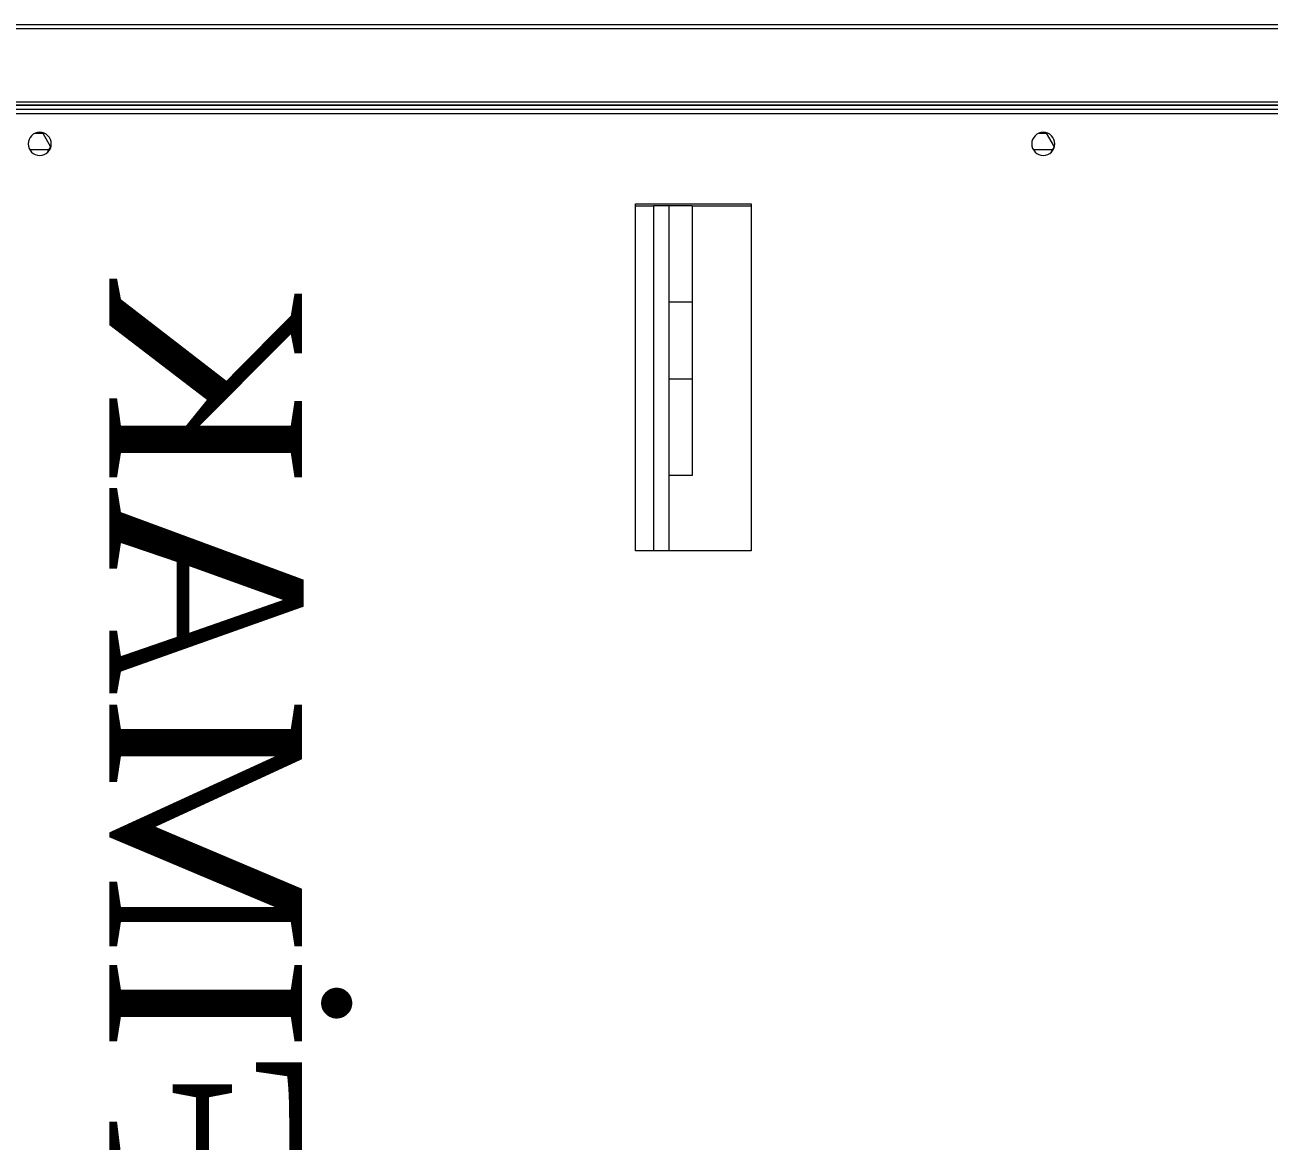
# Model space of a CAD drawing. Header units: millimetres. Extents: x 7703 to 14147, y -5820 to 95.
# Drawn here: x 12782.29 to 12814.57, y -3451 to -3422.04 of the extents above; entities that cross this region are included whole.
import ezdxf

# ---------------------------------------------------------------- set-up
doc = ezdxf.new("R2010")
doc.units = ezdxf.units.MM
doc.layers.add('YAZI', color=7, linetype='Continuous')
doc.styles.get("Standard").update_dxf_attribs({"font": 'stylu.ttf', "height": 10})

# ---------------------------------------------------------------- blocks, each defined once
blk = doc.blocks.new('A$C7BB95772')
at = {"color": 1, "linetype": 'Continuous', "lineweight": 0}
for p, q in [((1158.68, -922.91), (1158.68, -49.91)), ((1177.65, -49.91), (1177.65, -922.91)), ((1178.66, -49.91), (1178.66, -922.91)), ((1155.7, -922.92), (1155.7, -70.05)), ((1156.8, -922.92), (1156.8, -70.02)), ((1157.82, -922.89), (1157.82, -68.61)), ((1157.83, -68.61), (1157.83, -922.89)), ((1147.02, -349.88), (1145.54, -350.74)), ((1146.36, -355.33), (1146.36, -350.26)), ((1150.6, -351.94), (1147.02, -349.88)), ((1150.6, -353.79), (1150.6, -351.94)), ((1132.26, -428.49), (1042.26, -428.49)), ((1042.26, -428.49), (1042.26, -458.49)), ((1131.74, -443.83), (1131.74, -428.49)), ((1132.26, -458.49), (1132.26, -428.49)), ((1061.74, -443.83), (1061.74, -449.83)), ((1086.74, -443.83), (1061.74, -443.83)), ((1086.74, -443.83), (1086.74, -449.83)), ((1106.74, -443.83), (1086.74, -443.83)), ((1106.74, -443.83), (1106.74, -449.83)), ((1131.74, -443.83), (1106.74, -443.83)), ((1131.74, -443.83), (1131.74, -449.83)), ((1061.74, -449.83), (1042.26, -449.83)), ((1086.74, -449.83), (1061.74, -449.83)), ((1106.74, -449.83), (1086.74, -449.83)), ((1131.74, -449.83), (1106.74, -449.83)), ((1131.74, -449.83), (1131.74, -453.83)), ((1131.74, -453.83), (1042.26, -453.83)), ((1131.73, -458.49), (1131.73, -453.83)), ((1131.74, -458.49), (1131.74, -453.83)), ((1042.26, -458.49), (1132.26, -458.49)), ((1147.02, -610.28), (1145.54, -611.14)), ((1146.36, -615.73), (1146.36, -610.66)), ((1150.6, -612.34), (1147.02, -610.28)), ((1150.6, -614.19), (1150.6, -612.34))]:
    blk.add_line(p, q, dxfattribs=at)
for centre in [(1147.8, -352.7), (1147.8, -613.1)]:
    blk.add_circle(centre, 3, dxfattribs=at)
at = {"layer": 'YAZI', "color": 1, "lineweight": 25, "insert": (991.93, -545.02), "char_height": 60, "width": 2140.7502, "attachment_point": 2}
blk.add_mtext('{\\fTimes New Roman|b0|i0|c162|p18;\\H0.8333x;\\C31;FİMAK}', dxfattribs=at)

msp = doc.modelspace()

# ---------------------------------------------------------------- block references
at = {"color": 31, "xscale": -0.1000000000021828, "yscale": 0.1000000000021828, "zscale": 0.1000000000021828, "rotation": 270}
msp.add_blockref('A$C7BB95772', (12843.983, -3539.903), dxfattribs=at)

doc.saveas('drawing.dxf')
